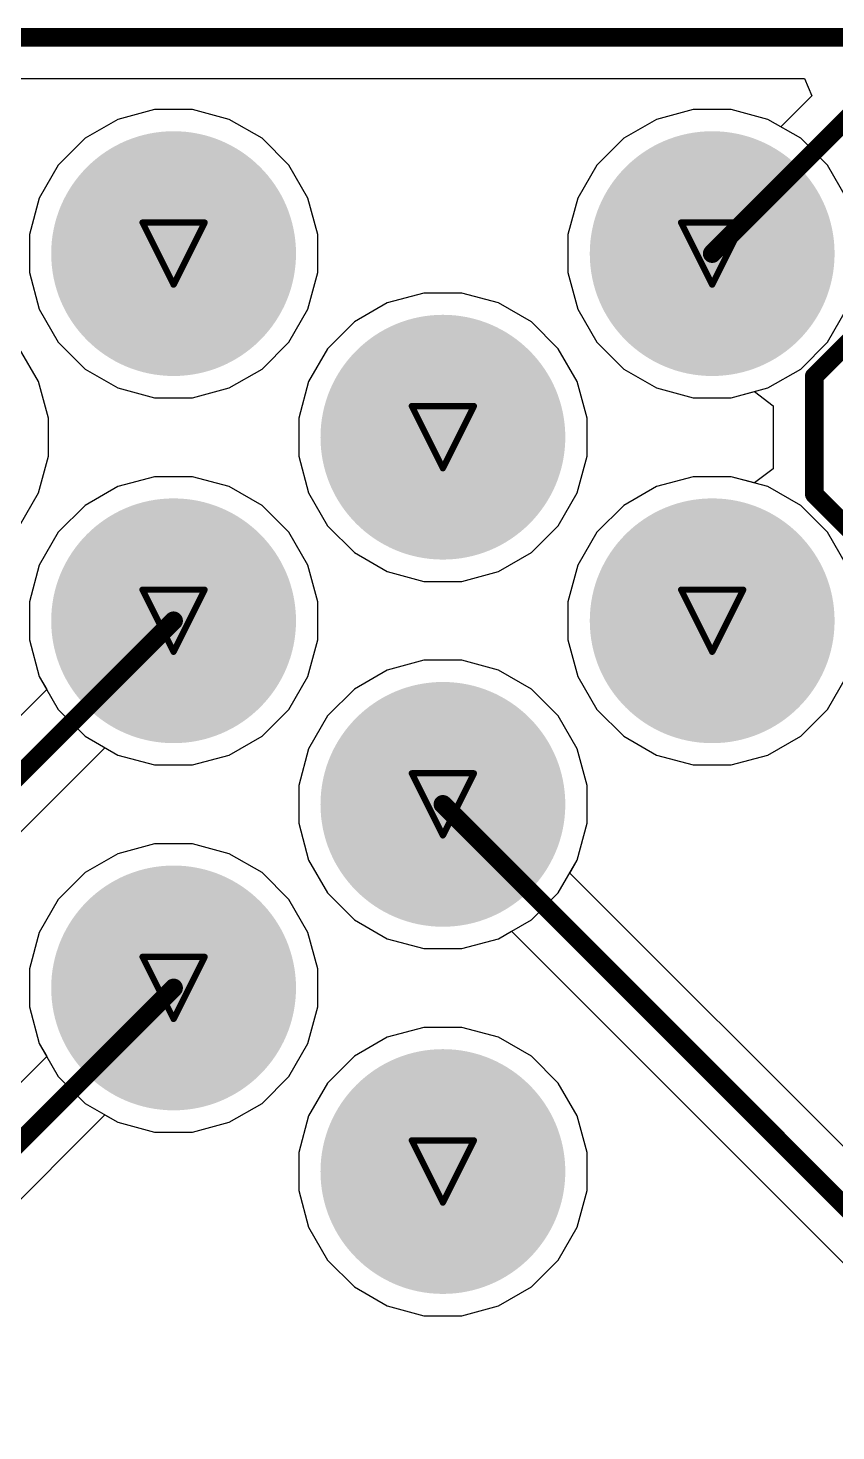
# Model space of a CAD drawing. Header units: inches. Extents: x -31 to 249, y -28 to 261.
# Drawn here: x 107.7 to 114.3, y 13.95 to 25.41 of the extents above; entities that cross this region are included whole.
import ezdxf

# ---------------------------------------------------------------- set-up
doc = ezdxf.new("R2010")
doc.units = ezdxf.units.IN
for name, color, linetype in [('Bottom Layer', 5, 'Continuous'), ('Bottom Solder', 6, 'Continuous'), ('Drill Drawing', 1, 'Continuous'), ('Multi-Layer', 9, 'Continuous'), ('Pad Holes', 156, 'Continuous'), ('Top Layer', 1, 'Continuous'), ('Top Solder', 216, 'Continuous')]:
    doc.layers.add(name, color=color, linetype=linetype)

# ---------------------------------------------------------------- blocks, each defined once
blk = doc.blocks.new('1_1376430_8_40')
at = {"layer": 'Bottom Layer'}
h = blk.add_hatch(color=5, dxfattribs=at)
edge = h.paths.add_edge_path()
edge.add_arc((41.35, 4.725), 1, 0, 360)
h = blk.add_hatch(color=5, dxfattribs=at)
edge = h.paths.add_edge_path()
edge.add_arc((45.75, 4.725), 1, 0, 360)
h = blk.add_hatch(color=5, dxfattribs=at)
edge = h.paths.add_edge_path()
edge.add_arc((43.55, 3.225), 1, 0, 360)
h = blk.add_hatch(color=5, dxfattribs=at)
edge = h.paths.add_edge_path()
edge.add_arc((41.35, 1.725), 1, 0, 360)
h = blk.add_hatch(color=5, dxfattribs=at)
edge = h.paths.add_edge_path()
edge.add_arc((45.75, 1.725), 1, 0, 360)
h = blk.add_hatch(color=5, dxfattribs=at)
edge = h.paths.add_edge_path()
edge.add_arc((43.55, 0.225), 1, 0, 360)
h = blk.add_hatch(color=5, dxfattribs=at)
edge = h.paths.add_edge_path()
edge.add_arc((41.35, -1.275), 1, 0, 360)
h = blk.add_hatch(color=5, dxfattribs=at)
edge = h.paths.add_edge_path()
edge.add_arc((43.55, -2.775), 1, 0, 360)
at = {"layer": 'Bottom Solder'}
h = blk.add_hatch(color=6, dxfattribs=at)
edge = h.paths.add_edge_path()
edge.add_arc((41.35, 4.725), 1, 0, 360)
h = blk.add_hatch(color=6, dxfattribs=at)
edge = h.paths.add_edge_path()
edge.add_arc((45.75, 4.725), 1, 0, 360)
h = blk.add_hatch(color=6, dxfattribs=at)
edge = h.paths.add_edge_path()
edge.add_arc((43.55, 3.225), 1, 0, 360)
h = blk.add_hatch(color=6, dxfattribs=at)
edge = h.paths.add_edge_path()
edge.add_arc((41.35, 1.725), 1, 0, 360)
h = blk.add_hatch(color=6, dxfattribs=at)
edge = h.paths.add_edge_path()
edge.add_arc((45.75, 1.725), 1, 0, 360)
h = blk.add_hatch(color=6, dxfattribs=at)
edge = h.paths.add_edge_path()
edge.add_arc((43.55, 0.225), 1, 0, 360)
h = blk.add_hatch(color=6, dxfattribs=at)
edge = h.paths.add_edge_path()
edge.add_arc((41.35, -1.275), 1, 0, 360)
h = blk.add_hatch(color=6, dxfattribs=at)
edge = h.paths.add_edge_path()
edge.add_arc((43.55, -2.775), 1, 0, 360)
at = {"layer": 'Multi-Layer'}
h = blk.add_hatch(color=9, dxfattribs=at)
edge = h.paths.add_edge_path()
edge.add_arc((41.35, 4.725), 1, 0, 360)
h = blk.add_hatch(color=9, dxfattribs=at)
edge = h.paths.add_edge_path()
edge.add_arc((45.75, 4.725), 1, 0, 360)
h = blk.add_hatch(color=9, dxfattribs=at)
edge = h.paths.add_edge_path()
edge.add_arc((43.55, 3.225), 1, 0, 360)
h = blk.add_hatch(color=9, dxfattribs=at)
edge = h.paths.add_edge_path()
edge.add_arc((41.35, 1.725), 1, 0, 360)
h = blk.add_hatch(color=9, dxfattribs=at)
edge = h.paths.add_edge_path()
edge.add_arc((45.75, 1.725), 1, 0, 360)
h = blk.add_hatch(color=9, dxfattribs=at)
edge = h.paths.add_edge_path()
edge.add_arc((43.55, 0.225), 1, 0, 360)
h = blk.add_hatch(color=9, dxfattribs=at)
edge = h.paths.add_edge_path()
edge.add_arc((41.35, -1.275), 1, 0, 360)
h = blk.add_hatch(color=9, dxfattribs=at)
edge = h.paths.add_edge_path()
edge.add_arc((43.55, -2.775), 1, 0, 360)
at = {"layer": 'Pad Holes'}
h = blk.add_hatch(color=7, dxfattribs=at)
edge = h.paths.add_edge_path()
edge.add_arc((41.35, 4.725), 0.605, 0, 360)
h = blk.add_hatch(color=7, dxfattribs=at)
edge = h.paths.add_edge_path()
edge.add_arc((45.75, 4.725), 0.605, 0, 360)
h = blk.add_hatch(color=7, dxfattribs=at)
edge = h.paths.add_edge_path()
edge.add_arc((43.55, 3.225), 0.605, 0, 360)
h = blk.add_hatch(color=7, dxfattribs=at)
edge = h.paths.add_edge_path()
edge.add_arc((41.35, 1.725), 0.605, 0, 360)
h = blk.add_hatch(color=7, dxfattribs=at)
edge = h.paths.add_edge_path()
edge.add_arc((45.75, 1.725), 0.605, 0, 360)
h = blk.add_hatch(color=7, dxfattribs=at)
edge = h.paths.add_edge_path()
edge.add_arc((43.55, 0.225), 0.605, 0, 360)
h = blk.add_hatch(color=7, dxfattribs=at)
edge = h.paths.add_edge_path()
edge.add_arc((41.35, -1.275), 0.605, 0, 360)
h = blk.add_hatch(color=7, dxfattribs=at)
edge = h.paths.add_edge_path()
edge.add_arc((43.55, -2.775), 0.605, 0, 360)
at = {"layer": 'Top Layer'}
h = blk.add_hatch(color=1, dxfattribs=at)
edge = h.paths.add_edge_path()
edge.add_arc((41.35, 4.725), 1, 0, 360)
h = blk.add_hatch(color=1, dxfattribs=at)
edge = h.paths.add_edge_path()
edge.add_arc((45.75, 4.725), 1, 0, 360)
h = blk.add_hatch(color=1, dxfattribs=at)
edge = h.paths.add_edge_path()
edge.add_arc((43.55, 3.225), 1, 0, 360)
h = blk.add_hatch(color=1, dxfattribs=at)
edge = h.paths.add_edge_path()
edge.add_arc((41.35, 1.725), 1, 0, 360)
h = blk.add_hatch(color=1, dxfattribs=at)
edge = h.paths.add_edge_path()
edge.add_arc((45.75, 1.725), 1, 0, 360)
h = blk.add_hatch(color=1, dxfattribs=at)
edge = h.paths.add_edge_path()
edge.add_arc((43.55, 0.225), 1, 0, 360)
h = blk.add_hatch(color=1, dxfattribs=at)
edge = h.paths.add_edge_path()
edge.add_arc((41.35, -1.275), 1, 0, 360)
h = blk.add_hatch(color=1, dxfattribs=at)
edge = h.paths.add_edge_path()
edge.add_arc((43.55, -2.775), 1, 0, 360)
at = {"layer": 'Top Solder'}
h = blk.add_hatch(color=216, dxfattribs=at)
edge = h.paths.add_edge_path()
edge.add_arc((41.35, 4.725), 1, 0, 360)
h = blk.add_hatch(color=216, dxfattribs=at)
edge = h.paths.add_edge_path()
edge.add_arc((45.75, 4.725), 1, 0, 360)
h = blk.add_hatch(color=216, dxfattribs=at)
edge = h.paths.add_edge_path()
edge.add_arc((43.55, 3.225), 1, 0, 360)
h = blk.add_hatch(color=216, dxfattribs=at)
edge = h.paths.add_edge_path()
edge.add_arc((41.35, 1.725), 1, 0, 360)
h = blk.add_hatch(color=216, dxfattribs=at)
edge = h.paths.add_edge_path()
edge.add_arc((45.75, 1.725), 1, 0, 360)
h = blk.add_hatch(color=216, dxfattribs=at)
edge = h.paths.add_edge_path()
edge.add_arc((43.55, 0.225), 1, 0, 360)
h = blk.add_hatch(color=216, dxfattribs=at)
edge = h.paths.add_edge_path()
edge.add_arc((41.35, -1.275), 1, 0, 360)
h = blk.add_hatch(color=216, dxfattribs=at)
edge = h.paths.add_edge_path()
edge.add_arc((43.55, -2.775), 1, 0, 360)

msp = doc.modelspace()

# ---------------------------------------------------------------- linework, layer by layer
at = {"layer": 'Bottom Layer'}
for p, q in [((101.991, 24.997), (114.04, 24.997)), ((114.04, 24.997), (114.098, 24.856)), ((114.098, 24.856), (113.845, 24.603)), ((108.43, 24.664), (108.162, 24.509)), ((108.73, 24.744), (108.43, 24.664)), ((109.04, 24.744), (108.73, 24.744)), ((109.339, 24.664), (109.04, 24.744)), ((109.608, 24.509), (109.339, 24.664)), ((112.83, 24.664), (112.562, 24.509)), ((113.13, 24.744), (112.83, 24.664)), ((113.44, 24.744), (113.13, 24.744)), ((113.739, 24.664), (113.44, 24.744)), ((113.845, 24.603), (113.739, 24.664)), ((108.162, 24.509), (107.942, 24.29)), ((109.827, 24.29), (109.608, 24.509)), ((112.562, 24.509), (112.342, 24.29)), ((107.942, 24.29), (107.787, 24.021)), ((109.982, 24.021), (109.827, 24.29)), ((112.342, 24.29), (112.187, 24.021)), ((107.787, 24.021), (107.707, 23.722)), ((110.063, 23.722), (109.982, 24.021)), ((112.187, 24.021), (112.107, 23.722)), ((107.707, 23.722), (107.707, 23.412)), ((110.063, 23.412), (110.063, 23.722)), ((112.107, 23.722), (112.107, 23.412)), ((107.707, 23.412), (107.787, 23.112)), ((109.982, 23.112), (110.063, 23.412)), ((112.107, 23.412), (112.187, 23.112)), ((110.63, 23.164), (110.362, 23.009)), ((110.93, 23.244), (110.63, 23.164)), ((111.24, 23.244), (110.93, 23.244)), ((111.539, 23.164), (111.24, 23.244)), ((111.808, 23.009), (111.539, 23.164)), ((107.787, 23.112), (107.942, 22.843)), ((109.827, 22.843), (109.982, 23.112)), ((112.187, 23.112), (112.342, 22.843)), ((114.227, 22.843), (114.382, 23.112)), ((110.362, 23.009), (110.142, 22.79)), ((112.027, 22.79), (111.808, 23.009)), ((107.942, 22.843), (108.162, 22.624)), ((109.608, 22.624), (109.827, 22.843)), ((112.342, 22.843), (112.562, 22.624)), ((114.008, 22.624), (114.227, 22.843)), ((107.782, 22.521), (107.627, 22.79)), ((110.142, 22.79), (109.987, 22.521)), ((112.182, 22.521), (112.027, 22.79)), ((108.162, 22.624), (108.43, 22.469)), ((109.339, 22.469), (109.608, 22.624)), ((112.562, 22.624), (112.83, 22.469)), ((113.739, 22.469), (114.008, 22.624)), ((107.863, 22.222), (107.782, 22.521)), ((108.43, 22.469), (108.73, 22.389)), ((109.04, 22.389), (109.339, 22.469)), ((109.987, 22.521), (109.907, 22.222)), ((112.263, 22.222), (112.182, 22.521)), ((112.83, 22.469), (113.13, 22.389)), ((113.44, 22.389), (113.739, 22.469)), ((108.73, 22.389), (109.04, 22.389)), ((113.13, 22.389), (113.44, 22.389)), ((107.863, 21.912), (107.863, 22.222)), ((109.907, 22.222), (109.907, 21.912)), ((112.263, 21.912), (112.263, 22.222)), ((107.782, 21.612), (107.863, 21.912)), ((109.907, 21.912), (109.987, 21.612)), ((112.182, 21.612), (112.263, 21.912)), ((108.73, 21.744), (108.43, 21.664)), ((109.04, 21.744), (108.73, 21.744)), ((109.339, 21.664), (109.04, 21.744)), ((113.13, 21.744), (112.83, 21.664)), ((113.44, 21.744), (113.13, 21.744)), ((113.739, 21.664), (113.44, 21.744)), ((107.627, 21.343), (107.782, 21.612)), ((108.43, 21.664), (108.162, 21.509)), ((109.608, 21.509), (109.339, 21.664)), ((109.987, 21.612), (110.142, 21.343)), ((112.027, 21.343), (112.182, 21.612)), ((112.83, 21.664), (112.562, 21.509)), ((114.008, 21.509), (113.739, 21.664)), ((108.162, 21.509), (107.942, 21.29)), ((109.827, 21.29), (109.608, 21.509)), ((112.562, 21.509), (112.342, 21.29)), ((114.227, 21.29), (114.008, 21.509)), ((110.142, 21.343), (110.362, 21.124)), ((111.808, 21.124), (112.027, 21.343)), ((107.942, 21.29), (107.787, 21.021)), ((109.982, 21.021), (109.827, 21.29)), ((112.342, 21.29), (112.187, 21.021)), ((114.382, 21.021), (114.227, 21.29)), ((110.362, 21.124), (110.63, 20.969)), ((111.539, 20.969), (111.808, 21.124)), ((107.787, 21.021), (107.707, 20.722)), ((110.063, 20.722), (109.982, 21.021)), ((112.187, 21.021), (112.107, 20.722)), ((110.63, 20.969), (110.93, 20.889)), ((110.93, 20.889), (111.24, 20.889)), ((111.24, 20.889), (111.539, 20.969)), ((107.707, 20.722), (107.707, 20.412)), ((110.063, 20.412), (110.063, 20.722)), ((112.107, 20.722), (112.107, 20.412)), ((107.707, 20.412), (107.787, 20.112)), ((109.982, 20.112), (110.063, 20.412)), ((112.107, 20.412), (112.187, 20.112)), ((110.93, 20.244), (110.63, 20.164)), ((111.24, 20.244), (110.93, 20.244)), ((111.539, 20.164), (111.24, 20.244)), ((107.787, 20.112), (107.848, 20.006)), ((109.827, 19.843), (109.982, 20.112)), ((110.63, 20.164), (110.362, 20.009)), ((111.808, 20.009), (111.539, 20.164)), ((112.187, 20.112), (112.342, 19.843)), ((114.227, 19.843), (114.382, 20.112)), ((107.848, 20.006), (105.571, 17.729)), ((110.362, 20.009), (110.142, 19.79)), ((112.027, 19.79), (111.808, 20.009)), ((109.608, 19.624), (109.827, 19.843)), ((112.342, 19.843), (112.562, 19.624)), ((114.008, 19.624), (114.227, 19.843)), ((110.142, 19.79), (109.987, 19.521)), ((112.182, 19.521), (112.027, 19.79)), ((109.339, 19.469), (109.608, 19.624)), ((112.562, 19.624), (112.83, 19.469)), ((113.739, 19.469), (114.008, 19.624)), ((106.075, 17.28), (108.324, 19.53)), ((108.324, 19.53), (108.43, 19.469)), ((109.987, 19.521), (109.907, 19.222)), ((112.263, 19.222), (112.182, 19.521)), ((108.43, 19.469), (108.73, 19.389)), ((108.73, 19.389), (109.04, 19.389)), ((109.04, 19.389), (109.339, 19.469)), ((112.83, 19.469), (113.13, 19.389)), ((113.13, 19.389), (113.44, 19.389)), ((113.44, 19.389), (113.739, 19.469)), ((109.907, 19.222), (109.907, 18.912)), ((112.263, 18.912), (112.263, 19.222)), ((109.907, 18.912), (109.987, 18.612)), ((112.182, 18.612), (112.263, 18.912)), ((108.73, 18.744), (108.43, 18.664)), ((109.04, 18.744), (108.73, 18.744)), ((109.339, 18.664), (109.04, 18.744)), ((108.43, 18.664), (108.162, 18.509)), ((109.608, 18.509), (109.339, 18.664)), ((109.987, 18.612), (110.142, 18.343)), ((112.121, 18.506), (112.182, 18.612)), ((108.162, 18.509), (107.942, 18.29)), ((109.827, 18.29), (109.608, 18.509)), ((115.687, 14.94), (112.121, 18.506)), ((110.142, 18.343), (110.362, 18.124)), ((107.942, 18.29), (107.787, 18.021)), ((109.982, 18.021), (109.827, 18.29)), ((110.362, 18.124), (110.63, 17.969)), ((107.787, 18.021), (107.707, 17.722)), ((110.063, 17.722), (109.982, 18.021)), ((111.539, 17.969), (111.645, 18.03)), ((111.645, 18.03), (115.31, 14.365)), ((110.63, 17.969), (110.93, 17.889)), ((110.93, 17.889), (111.24, 17.889)), ((111.24, 17.889), (111.539, 17.969)), ((107.707, 17.722), (107.707, 17.412)), ((110.063, 17.412), (110.063, 17.722)), ((107.707, 17.412), (107.787, 17.112)), ((109.982, 17.112), (110.063, 17.412)), ((110.93, 17.244), (110.63, 17.164)), ((111.24, 17.244), (110.93, 17.244)), ((111.539, 17.164), (111.24, 17.244)), ((107.787, 17.112), (107.848, 17.006)), ((109.827, 16.843), (109.982, 17.112)), ((110.63, 17.164), (110.362, 17.009)), ((111.808, 17.009), (111.539, 17.164)), ((107.848, 17.006), (106.227, 15.385)), ((110.362, 17.009), (110.142, 16.79)), ((112.027, 16.79), (111.808, 17.009)), ((109.608, 16.624), (109.827, 16.843)), ((110.142, 16.79), (109.987, 16.521)), ((112.182, 16.521), (112.027, 16.79)), ((109.339, 16.469), (109.608, 16.624)), ((97.678, 5.884), (108.324, 16.53)), ((108.324, 16.53), (108.43, 16.469)), ((109.987, 16.521), (109.907, 16.222)), ((112.263, 16.222), (112.182, 16.521)), ((108.43, 16.469), (108.73, 16.389)), ((109.04, 16.389), (109.339, 16.469)), ((108.73, 16.389), (109.04, 16.389)), ((109.907, 16.222), (109.907, 15.912)), ((112.263, 15.912), (112.263, 16.222)), ((109.907, 15.912), (109.987, 15.612)), ((112.182, 15.612), (112.263, 15.912)), ((109.987, 15.612), (110.142, 15.343)), ((112.027, 15.343), (112.182, 15.612)), ((110.142, 15.343), (110.362, 15.124)), ((111.808, 15.124), (112.027, 15.343)), ((110.362, 15.124), (110.63, 14.969)), ((111.539, 14.969), (111.808, 15.124)), ((110.63, 14.969), (110.93, 14.889)), ((111.24, 14.889), (111.539, 14.969)), ((110.93, 14.889), (111.24, 14.889))]:
    msp.add_line(p, q, dxfattribs=at)
for points in [[(101.852, 25.334, 0.152, 0.152, 0), (120.607, 25.334, 0.152, 0.152, 0)], [(113.285, 23.567, 0.152, 0.152, 0), (114.664, 24.946, 0.152, 0.152, 0)], [(105.738, 17.42, 0.152, 0.152, 0), (108.885, 20.567, 0.152, 0.152, 0)], [(111.085, 19.067, 0.152, 0.152, 0), (115.548, 14.603, 0.152, 0.152, 0)], [(97.44, 6.122, 0.152, 0.152, 0), (108.885, 17.567, 0.152, 0.152, 0)]]:
    msp.add_lwpolyline(points, format="xyseb", dxfattribs=at)
for points in [[(113.247, 23.567, 0.0762, 0.0762, 1), (113.323, 23.567, 0.0762, 0.0762, 1)], [(108.847, 20.567, 0.0762, 0.0762, 1), (108.923, 20.567, 0.0762, 0.0762, 1)], [(111.047, 19.067, 0.0762, 0.0762, 1), (111.123, 19.067, 0.0762, 0.0762, 1)], [(108.847, 17.567, 0.0762, 0.0762, 1), (108.923, 17.567, 0.0762, 0.0762, 1)]]:
    msp.add_lwpolyline(points, format="xyseb", close=True, dxfattribs=at)
at = {"layer": 'Drill Drawing'}
for points in [[(108.631, 23.821, 0.0508, 0.0508, 0), (109.139, 23.821, 0.0508, 0.0508, 0)], [(108.631, 23.821, 0.0508, 0.0508, 0), (108.885, 23.313, 0.0508, 0.0508, 0)], [(108.885, 23.313, 0.0508, 0.0508, 0), (109.139, 23.821, 0.0508, 0.0508, 0)], [(113.031, 23.821, 0.0508, 0.0508, 0), (113.539, 23.821, 0.0508, 0.0508, 0)], [(113.031, 23.821, 0.0508, 0.0508, 0), (113.285, 23.313, 0.0508, 0.0508, 0)], [(113.285, 23.313, 0.0508, 0.0508, 0), (113.539, 23.821, 0.0508, 0.0508, 0)], [(110.831, 22.321, 0.0508, 0.0508, 0), (111.339, 22.321, 0.0508, 0.0508, 0)], [(110.831, 22.321, 0.0508, 0.0508, 0), (111.085, 21.813, 0.0508, 0.0508, 0)], [(111.085, 21.813, 0.0508, 0.0508, 0), (111.339, 22.321, 0.0508, 0.0508, 0)], [(108.631, 20.821, 0.0508, 0.0508, 0), (109.139, 20.821, 0.0508, 0.0508, 0)], [(108.631, 20.821, 0.0508, 0.0508, 0), (108.885, 20.313, 0.0508, 0.0508, 0)], [(108.885, 20.313, 0.0508, 0.0508, 0), (109.139, 20.821, 0.0508, 0.0508, 0)], [(113.031, 20.821, 0.0508, 0.0508, 0), (113.539, 20.821, 0.0508, 0.0508, 0)], [(113.031, 20.821, 0.0508, 0.0508, 0), (113.285, 20.313, 0.0508, 0.0508, 0)], [(113.285, 20.313, 0.0508, 0.0508, 0), (113.539, 20.821, 0.0508, 0.0508, 0)], [(110.831, 19.321, 0.0508, 0.0508, 0), (111.339, 19.321, 0.0508, 0.0508, 0)], [(110.831, 19.321, 0.0508, 0.0508, 0), (111.085, 18.813, 0.0508, 0.0508, 0)], [(111.085, 18.813, 0.0508, 0.0508, 0), (111.339, 19.321, 0.0508, 0.0508, 0)], [(108.631, 17.821, 0.0508, 0.0508, 0), (109.139, 17.821, 0.0508, 0.0508, 0)], [(108.631, 17.821, 0.0508, 0.0508, 0), (108.885, 17.313, 0.0508, 0.0508, 0)], [(108.885, 17.313, 0.0508, 0.0508, 0), (109.139, 17.821, 0.0508, 0.0508, 0)], [(110.831, 16.321, 0.0508, 0.0508, 0), (111.339, 16.321, 0.0508, 0.0508, 0)], [(110.831, 16.321, 0.0508, 0.0508, 0), (111.085, 15.813, 0.0508, 0.0508, 0)], [(111.085, 15.813, 0.0508, 0.0508, 0), (111.339, 16.321, 0.0508, 0.0508, 0)]]:
    msp.add_lwpolyline(points, format="xyseb", dxfattribs=at)
for points in [[(108.618, 23.821, 0.0254, 0.0254, 1), (108.643, 23.821, 0.0254, 0.0254, 1)], [(108.618, 23.821, 0.0254, 0.0254, 1), (108.643, 23.821, 0.0254, 0.0254, 1)], [(109.126, 23.821, 0.0254, 0.0254, 1), (109.151, 23.821, 0.0254, 0.0254, 1)], [(109.126, 23.821, 0.0254, 0.0254, 1), (109.151, 23.821, 0.0254, 0.0254, 1)], [(113.018, 23.821, 0.0254, 0.0254, 1), (113.043, 23.821, 0.0254, 0.0254, 1)], [(113.018, 23.821, 0.0254, 0.0254, 1), (113.043, 23.821, 0.0254, 0.0254, 1)], [(113.526, 23.821, 0.0254, 0.0254, 1), (113.551, 23.821, 0.0254, 0.0254, 1)], [(113.526, 23.821, 0.0254, 0.0254, 1), (113.551, 23.821, 0.0254, 0.0254, 1)], [(108.872, 23.313, 0.0254, 0.0254, 1), (108.897, 23.313, 0.0254, 0.0254, 1)], [(108.872, 23.313, 0.0254, 0.0254, 1), (108.897, 23.313, 0.0254, 0.0254, 1)], [(113.272, 23.313, 0.0254, 0.0254, 1), (113.297, 23.313, 0.0254, 0.0254, 1)], [(113.272, 23.313, 0.0254, 0.0254, 1), (113.297, 23.313, 0.0254, 0.0254, 1)], [(110.818, 22.321, 0.0254, 0.0254, 1), (110.843, 22.321, 0.0254, 0.0254, 1)], [(110.818, 22.321, 0.0254, 0.0254, 1), (110.843, 22.321, 0.0254, 0.0254, 1)], [(111.326, 22.321, 0.0254, 0.0254, 1), (111.351, 22.321, 0.0254, 0.0254, 1)], [(111.326, 22.321, 0.0254, 0.0254, 1), (111.351, 22.321, 0.0254, 0.0254, 1)], [(111.072, 21.813, 0.0254, 0.0254, 1), (111.097, 21.813, 0.0254, 0.0254, 1)], [(111.072, 21.813, 0.0254, 0.0254, 1), (111.097, 21.813, 0.0254, 0.0254, 1)], [(108.618, 20.821, 0.0254, 0.0254, 1), (108.643, 20.821, 0.0254, 0.0254, 1)], [(108.618, 20.821, 0.0254, 0.0254, 1), (108.643, 20.821, 0.0254, 0.0254, 1)], [(109.126, 20.821, 0.0254, 0.0254, 1), (109.151, 20.821, 0.0254, 0.0254, 1)], [(109.126, 20.821, 0.0254, 0.0254, 1), (109.151, 20.821, 0.0254, 0.0254, 1)], [(113.018, 20.821, 0.0254, 0.0254, 1), (113.043, 20.821, 0.0254, 0.0254, 1)], [(113.018, 20.821, 0.0254, 0.0254, 1), (113.043, 20.821, 0.0254, 0.0254, 1)], [(113.526, 20.821, 0.0254, 0.0254, 1), (113.551, 20.821, 0.0254, 0.0254, 1)], [(113.526, 20.821, 0.0254, 0.0254, 1), (113.551, 20.821, 0.0254, 0.0254, 1)], [(108.872, 20.313, 0.0254, 0.0254, 1), (108.897, 20.313, 0.0254, 0.0254, 1)], [(108.872, 20.313, 0.0254, 0.0254, 1), (108.897, 20.313, 0.0254, 0.0254, 1)], [(113.272, 20.313, 0.0254, 0.0254, 1), (113.297, 20.313, 0.0254, 0.0254, 1)], [(113.272, 20.313, 0.0254, 0.0254, 1), (113.297, 20.313, 0.0254, 0.0254, 1)], [(110.818, 19.321, 0.0254, 0.0254, 1), (110.843, 19.321, 0.0254, 0.0254, 1)], [(110.818, 19.321, 0.0254, 0.0254, 1), (110.843, 19.321, 0.0254, 0.0254, 1)], [(111.326, 19.321, 0.0254, 0.0254, 1), (111.351, 19.321, 0.0254, 0.0254, 1)], [(111.326, 19.321, 0.0254, 0.0254, 1), (111.351, 19.321, 0.0254, 0.0254, 1)], [(111.072, 18.813, 0.0254, 0.0254, 1), (111.097, 18.813, 0.0254, 0.0254, 1)], [(111.072, 18.813, 0.0254, 0.0254, 1), (111.097, 18.813, 0.0254, 0.0254, 1)], [(108.618, 17.821, 0.0254, 0.0254, 1), (108.643, 17.821, 0.0254, 0.0254, 1)], [(108.618, 17.821, 0.0254, 0.0254, 1), (108.643, 17.821, 0.0254, 0.0254, 1)], [(109.126, 17.821, 0.0254, 0.0254, 1), (109.151, 17.821, 0.0254, 0.0254, 1)], [(109.126, 17.821, 0.0254, 0.0254, 1), (109.151, 17.821, 0.0254, 0.0254, 1)], [(108.872, 17.313, 0.0254, 0.0254, 1), (108.897, 17.313, 0.0254, 0.0254, 1)], [(108.872, 17.313, 0.0254, 0.0254, 1), (108.897, 17.313, 0.0254, 0.0254, 1)], [(110.818, 16.321, 0.0254, 0.0254, 1), (110.843, 16.321, 0.0254, 0.0254, 1)], [(110.818, 16.321, 0.0254, 0.0254, 1), (110.843, 16.321, 0.0254, 0.0254, 1)], [(111.326, 16.321, 0.0254, 0.0254, 1), (111.351, 16.321, 0.0254, 0.0254, 1)], [(111.326, 16.321, 0.0254, 0.0254, 1), (111.351, 16.321, 0.0254, 0.0254, 1)], [(111.072, 15.813, 0.0254, 0.0254, 1), (111.097, 15.813, 0.0254, 0.0254, 1)], [(111.072, 15.813, 0.0254, 0.0254, 1), (111.097, 15.813, 0.0254, 0.0254, 1)]]:
    msp.add_lwpolyline(points, format="xyseb", close=True, dxfattribs=at)
at = {"layer": 'Top Layer'}
for p, q in [((108.43, 24.664), (108.162, 24.509)), ((108.73, 24.744), (108.43, 24.664)), ((109.04, 24.744), (108.73, 24.744)), ((109.339, 24.664), (109.04, 24.744)), ((109.608, 24.509), (109.339, 24.664)), ((112.83, 24.664), (112.562, 24.509)), ((113.13, 24.744), (112.83, 24.664)), ((113.44, 24.744), (113.13, 24.744)), ((113.739, 24.664), (113.44, 24.744)), ((114.008, 24.509), (113.739, 24.664)), ((108.162, 24.509), (107.942, 24.29)), ((109.827, 24.29), (109.608, 24.509)), ((112.562, 24.509), (112.342, 24.29)), ((114.227, 24.29), (114.008, 24.509)), ((107.942, 24.29), (107.787, 24.021)), ((109.982, 24.021), (109.827, 24.29)), ((112.342, 24.29), (112.187, 24.021)), ((114.382, 24.021), (114.227, 24.29)), ((107.787, 24.021), (107.707, 23.722)), ((110.063, 23.722), (109.982, 24.021)), ((112.187, 24.021), (112.107, 23.722)), ((107.707, 23.722), (107.707, 23.412)), ((110.063, 23.412), (110.063, 23.722)), ((112.107, 23.722), (112.107, 23.412)), ((107.707, 23.412), (107.787, 23.112)), ((109.982, 23.112), (110.063, 23.412)), ((112.107, 23.412), (112.187, 23.112)), ((110.63, 23.164), (110.362, 23.009)), ((110.93, 23.244), (110.63, 23.164)), ((111.24, 23.244), (110.93, 23.244)), ((111.539, 23.164), (111.24, 23.244)), ((111.808, 23.009), (111.539, 23.164)), ((107.787, 23.112), (107.942, 22.843)), ((109.827, 22.843), (109.982, 23.112)), ((112.187, 23.112), (112.342, 22.843)), ((110.362, 23.009), (110.142, 22.79)), ((112.027, 22.79), (111.808, 23.009)), ((107.942, 22.843), (108.162, 22.624)), ((109.608, 22.624), (109.827, 22.843)), ((112.342, 22.843), (112.562, 22.624)), ((107.782, 22.521), (107.627, 22.79)), ((110.142, 22.79), (109.987, 22.521)), ((112.182, 22.521), (112.027, 22.79)), ((108.162, 22.624), (108.43, 22.469)), ((109.339, 22.469), (109.608, 22.624)), ((112.562, 22.624), (112.83, 22.469)), ((107.863, 22.222), (107.782, 22.521)), ((108.43, 22.469), (108.73, 22.389)), ((109.04, 22.389), (109.339, 22.469)), ((109.987, 22.521), (109.907, 22.222)), ((112.263, 22.222), (112.182, 22.521)), ((112.83, 22.469), (113.13, 22.389)), ((108.73, 22.389), (109.04, 22.389)), ((113.13, 22.389), (113.44, 22.389)), ((113.44, 22.389), (113.63, 22.44)), ((113.63, 22.44), (113.782, 22.324)), ((113.782, 22.324), (113.782, 21.809)), ((107.863, 21.912), (107.863, 22.222)), ((109.907, 22.222), (109.907, 21.912)), ((112.263, 21.912), (112.263, 22.222)), ((107.782, 21.612), (107.863, 21.912)), ((109.907, 21.912), (109.987, 21.612)), ((112.182, 21.612), (112.263, 21.912)), ((113.782, 21.809), (113.63, 21.694)), ((108.73, 21.744), (108.43, 21.664)), ((109.04, 21.744), (108.73, 21.744)), ((109.339, 21.664), (109.04, 21.744)), ((113.13, 21.744), (112.83, 21.664)), ((113.44, 21.744), (113.13, 21.744)), ((113.63, 21.694), (113.44, 21.744)), ((107.627, 21.343), (107.782, 21.612)), ((108.43, 21.664), (108.162, 21.509)), ((109.608, 21.509), (109.339, 21.664)), ((109.987, 21.612), (110.142, 21.343)), ((112.027, 21.343), (112.182, 21.612)), ((112.83, 21.664), (112.562, 21.509)), ((108.162, 21.509), (107.942, 21.29)), ((109.827, 21.29), (109.608, 21.509)), ((112.562, 21.509), (112.342, 21.29)), ((110.142, 21.343), (110.362, 21.124)), ((111.808, 21.124), (112.027, 21.343)), ((107.942, 21.29), (107.787, 21.021)), ((109.982, 21.021), (109.827, 21.29)), ((112.342, 21.29), (112.187, 21.021)), ((110.362, 21.124), (110.63, 20.969)), ((111.539, 20.969), (111.808, 21.124)), ((107.787, 21.021), (107.707, 20.722)), ((110.063, 20.722), (109.982, 21.021)), ((112.187, 21.021), (112.107, 20.722)), ((110.63, 20.969), (110.93, 20.889)), ((110.93, 20.889), (111.24, 20.889)), ((111.24, 20.889), (111.539, 20.969)), ((107.707, 20.722), (107.707, 20.412)), ((110.063, 20.412), (110.063, 20.722)), ((112.107, 20.722), (112.107, 20.412)), ((107.707, 20.412), (107.787, 20.112)), ((109.982, 20.112), (110.063, 20.412)), ((112.107, 20.412), (112.187, 20.112)), ((110.93, 20.244), (110.63, 20.164)), ((111.24, 20.244), (110.93, 20.244)), ((111.539, 20.164), (111.24, 20.244)), ((107.787, 20.112), (107.942, 19.843)), ((109.827, 19.843), (109.982, 20.112)), ((110.63, 20.164), (110.362, 20.009)), ((111.808, 20.009), (111.539, 20.164)), ((112.187, 20.112), (112.342, 19.843)), ((114.227, 19.843), (114.382, 20.112)), ((110.362, 20.009), (110.142, 19.79)), ((112.027, 19.79), (111.808, 20.009)), ((107.942, 19.843), (108.162, 19.624)), ((109.608, 19.624), (109.827, 19.843)), ((112.342, 19.843), (112.562, 19.624)), ((114.008, 19.624), (114.227, 19.843)), ((110.142, 19.79), (109.987, 19.521)), ((112.182, 19.521), (112.027, 19.79)), ((108.162, 19.624), (108.43, 19.469)), ((109.339, 19.469), (109.608, 19.624)), ((112.562, 19.624), (112.83, 19.469)), ((113.739, 19.469), (114.008, 19.624)), ((109.987, 19.521), (109.907, 19.222)), ((112.263, 19.222), (112.182, 19.521)), ((108.43, 19.469), (108.73, 19.389)), ((108.73, 19.389), (109.04, 19.389)), ((109.04, 19.389), (109.339, 19.469)), ((112.83, 19.469), (113.13, 19.389)), ((113.13, 19.389), (113.44, 19.389)), ((113.44, 19.389), (113.739, 19.469)), ((109.907, 19.222), (109.907, 18.912)), ((112.263, 18.912), (112.263, 19.222)), ((109.907, 18.912), (109.987, 18.612)), ((112.182, 18.612), (112.263, 18.912)), ((108.73, 18.744), (108.43, 18.664)), ((109.04, 18.744), (108.73, 18.744)), ((109.339, 18.664), (109.04, 18.744)), ((108.43, 18.664), (108.162, 18.509)), ((109.608, 18.509), (109.339, 18.664)), ((109.987, 18.612), (110.142, 18.343)), ((112.027, 18.343), (112.182, 18.612)), ((108.162, 18.509), (107.942, 18.29)), ((109.827, 18.29), (109.608, 18.509)), ((110.142, 18.343), (110.362, 18.124)), ((111.808, 18.124), (112.027, 18.343)), ((107.942, 18.29), (107.787, 18.021)), ((109.982, 18.021), (109.827, 18.29)), ((110.362, 18.124), (110.63, 17.969)), ((111.539, 17.969), (111.808, 18.124)), ((107.787, 18.021), (107.707, 17.722)), ((110.063, 17.722), (109.982, 18.021)), ((110.63, 17.969), (110.93, 17.889)), ((110.93, 17.889), (111.24, 17.889)), ((111.24, 17.889), (111.539, 17.969)), ((107.707, 17.722), (107.707, 17.412)), ((110.063, 17.412), (110.063, 17.722)), ((107.707, 17.412), (107.787, 17.112)), ((109.982, 17.112), (110.063, 17.412)), ((110.93, 17.244), (110.63, 17.164)), ((111.24, 17.244), (110.93, 17.244)), ((111.539, 17.164), (111.24, 17.244)), ((107.787, 17.112), (107.942, 16.843)), ((109.827, 16.843), (109.982, 17.112)), ((110.63, 17.164), (110.362, 17.009)), ((111.808, 17.009), (111.539, 17.164)), ((110.362, 17.009), (110.142, 16.79)), ((112.027, 16.79), (111.808, 17.009)), ((107.942, 16.843), (108.162, 16.624)), ((109.608, 16.624), (109.827, 16.843)), ((110.142, 16.79), (109.987, 16.521)), ((112.182, 16.521), (112.027, 16.79)), ((108.162, 16.624), (108.43, 16.469)), ((109.339, 16.469), (109.608, 16.624)), ((109.987, 16.521), (109.907, 16.222)), ((112.263, 16.222), (112.182, 16.521)), ((108.43, 16.469), (108.73, 16.389)), ((109.04, 16.389), (109.339, 16.469)), ((108.73, 16.389), (109.04, 16.389)), ((109.907, 16.222), (109.907, 15.912)), ((112.263, 15.912), (112.263, 16.222)), ((109.907, 15.912), (109.987, 15.612)), ((112.182, 15.612), (112.263, 15.912)), ((109.987, 15.612), (110.142, 15.343)), ((112.027, 15.343), (112.182, 15.612)), ((110.142, 15.343), (110.362, 15.124)), ((111.808, 15.124), (112.027, 15.343)), ((110.362, 15.124), (110.63, 14.969)), ((111.539, 14.969), (111.808, 15.124)), ((110.63, 14.969), (110.93, 14.889)), ((111.24, 14.889), (111.539, 14.969)), ((110.93, 14.889), (111.24, 14.889))]:
    msp.add_line(p, q, dxfattribs=at)
for points in [[(114.119, 22.565, 0.152, 0.152, 0), (116.5, 24.946, 0.152, 0.152, 0)], [(114.119, 21.601, 0.152, 0.152, 0), (114.119, 22.565, 0.152, 0.152, 0)], [(114.119, 21.601, 0.152, 0.152, 0), (115.485, 20.235, 0.152, 0.152, 0)]]:
    msp.add_lwpolyline(points, format="xyseb", dxfattribs=at)
for points in [[(114.081, 22.565, 0.0762, 0.0762, 1), (114.157, 22.565, 0.0762, 0.0762, 1)], [(114.081, 22.565, 0.0762, 0.0762, 1), (114.157, 22.565, 0.0762, 0.0762, 1)], [(114.081, 21.601, 0.0762, 0.0762, 1), (114.157, 21.601, 0.0762, 0.0762, 1)], [(114.081, 21.601, 0.0762, 0.0762, 1), (114.157, 21.601, 0.0762, 0.0762, 1)]]:
    msp.add_lwpolyline(points, format="xyseb", close=True, dxfattribs=at)

# ---------------------------------------------------------------- block references
msp.add_blockref('1_1376430_8_40', (67.535, 18.842))

doc.saveas('drawing.dxf')
